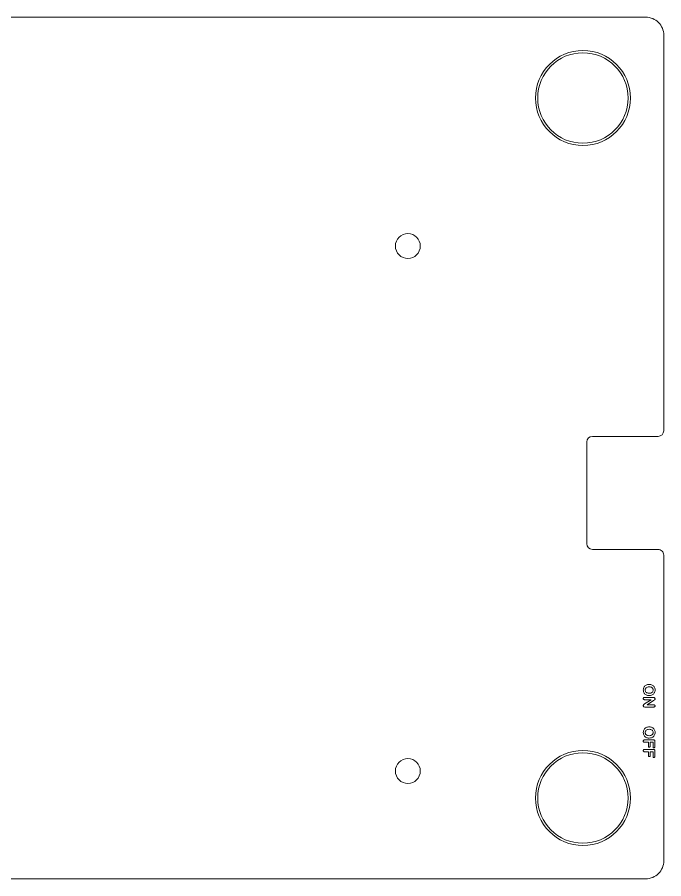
# Model space of a CAD drawing. Header units: millimetres. Extents: x 90 to 318, y -186 to -110.
# Drawn here: x 261.1 to 318.3, y -185.7 to -109.5 of the extents above; entities that cross this region are included whole.
import ezdxf

# ---------------------------------------------------------------- set-up
doc = ezdxf.new("R2010")
doc.units = ezdxf.units.MM
doc.layers.get('0').update_dxf_attribs({"linetype": 'CONTINUOUS', "lineweight": 20})
doc.layers.add('edge', color=6, linetype='CONTINUOUS', lineweight=20)

msp = doc.modelspace()

# ---------------------------------------------------------------- linework, layer by layer
for points in [[(317.083451, -168.552102), (317.154009, -168.563302), (317.219234, -168.581468), (317.281536, -168.607481), (317.336132, -168.639623), (317.383853, -168.677883), (317.425373, -168.722719), (317.459969, -168.773719), (317.48784, -168.831573), (317.507428, -168.892936), (317.519626, -168.961168), (317.523866, -169.037286), (317.519569, -169.115593), (317.50721, -169.185768), (317.487378, -169.248841), (317.460362, -169.305709), (317.42517, -169.358545), (317.383667, -169.404119), (317.335476, -169.443015), (317.279928, -169.475519), (317.200042, -169.506775), (317.109201, -169.526317), (317.00546, -169.53316), (316.928354, -169.529471), (316.85804, -169.518797), (316.793763, -169.501592), (316.732349, -169.476743), (316.677459, -169.445222), (316.62841, -169.406948), (316.585668, -169.361964), (316.550061, -169.31051), (316.521371, -169.251854), (316.501289, -169.189549), (316.488742, -169.119765), (316.484368, -169.041377), (316.484445, -169.040034), (316.48883, -168.963537), (316.501694, -168.893494), (316.522409, -168.830229), (316.551744, -168.770657), (316.587502, -168.719011), (316.629815, -168.674463), (316.678454, -168.636693), (316.73375, -168.605243), (316.79651, -168.580125), (316.862104, -168.562633), (316.932037, -168.551914), (317.006864, -168.548251)], [(316.648499, -169.040034), (316.652858, -169.090497), (316.665729, -169.13758), (316.687212, -169.182061), (316.716856, -169.221356), (316.756262, -169.255679), (316.807013, -169.285193), (316.862386, -169.305733), (316.928344, -169.318895), (317.006864, -169.3236), (317.079459, -169.319361), (317.142401, -169.307339), (317.197069, -169.288307), (317.247414, -169.26068), (317.287466, -169.227175), (317.318579, -169.187557), (317.341215, -169.142364), (317.354994, -169.092628), (317.359734, -169.037286), (317.353935, -168.978689), (317.336959, -168.925728), (317.309071, -168.87822), (317.270647, -168.837618), (317.222586, -168.805372), (317.159272, -168.779244), (317.088959, -168.763408), (317.006864, -168.757811), (316.924041, -168.763398), (316.852686, -168.779244), (316.788364, -168.805778), (316.738564, -168.839633), (316.698703, -168.88195), (316.670908, -168.929148), (316.654224, -168.981513)], [(317.400767, -169.970599), (316.813302, -170.357052), (317.405225, -170.357052), (317.443892, -170.360337), (317.472746, -170.369147), (317.494068, -170.382515), (317.510488, -170.401253), (317.520393, -170.423762), (317.523866, -170.451208), (317.520373, -170.479612), (317.510474, -170.502663), (317.49419, -170.521611), (317.472918, -170.535192), (317.444199, -170.544117), (317.405774, -170.54744), (316.618152, -170.54744), (316.565584, -170.542013), (316.529312, -170.527778), (316.504875, -170.506248), (316.489848, -170.476662), (316.484368, -170.436187), (316.486449, -170.40934), (316.492367, -170.386239), (316.50249, -170.365024), (316.517585, -170.344718), (316.557885, -170.308937), (316.604841, -170.276025), (317.183147, -169.899158), (316.60252, -169.899158), (316.564678, -169.895704), (316.535988, -169.886344), (316.514349, -169.871925), (316.497719, -169.85215), (316.4878, -169.829259), (316.484368, -169.802255), (316.487884, -169.774321), (316.497944, -169.751214), (316.514654, -169.731791), (316.536404, -169.717785), (316.565009, -169.708698), (316.602459, -169.705351), (317.375061, -169.705351), (317.42179, -169.708482), (317.452974, -169.716403), (317.481198, -169.73379), (317.504082, -169.760184), (317.518954, -169.792097), (317.523866, -169.826191), (317.52145, -169.852665), (317.514767, -169.873757), (317.504126, -169.892396), (317.490404, -169.908439), (317.450959, -169.938726)], [(317.083451, -172.310432), (317.154009, -172.321632), (317.219234, -172.339798), (317.281536, -172.365811), (317.336132, -172.397953), (317.383853, -172.436213), (317.425373, -172.481049), (317.459969, -172.532049), (317.48784, -172.589903), (317.507428, -172.651266), (317.519626, -172.719498), (317.523866, -172.795616), (317.519569, -172.873923), (317.50721, -172.944098), (317.487378, -173.007171), (317.460362, -173.064039), (317.42517, -173.116875), (317.383667, -173.162449), (317.335476, -173.201345), (317.279928, -173.233849), (317.200042, -173.265105), (317.109201, -173.284647), (317.00546, -173.29149), (316.928354, -173.287801), (316.85804, -173.277127), (316.793763, -173.259922), (316.732349, -173.235073), (316.677459, -173.203552), (316.62841, -173.165278), (316.585668, -173.120294), (316.550061, -173.06884), (316.521371, -173.010184), (316.501289, -172.947879), (316.488742, -172.878095), (316.484368, -172.799707), (316.484445, -172.798364), (316.48883, -172.721867), (316.501694, -172.651824), (316.522409, -172.588559), (316.551744, -172.528987), (316.587502, -172.477341), (316.629815, -172.432793), (316.678454, -172.395023), (316.73375, -172.363573), (316.79651, -172.338455), (316.862104, -172.320963), (316.932037, -172.310244), (317.006864, -172.306581)], [(316.648499, -172.798364), (316.652858, -172.848827), (316.665729, -172.89591), (316.687212, -172.940391), (316.716856, -172.979686), (316.756262, -173.014009), (316.807013, -173.043523), (316.862386, -173.064063), (316.928344, -173.077225), (317.006864, -173.08193), (317.079459, -173.077691), (317.142401, -173.065669), (317.197069, -173.046637), (317.247414, -173.01901), (317.287466, -172.985505), (317.318579, -172.945887), (317.341215, -172.900694), (317.354994, -172.850958), (317.359734, -172.795616), (317.353935, -172.737019), (317.336959, -172.684058), (317.309071, -172.63655), (317.270647, -172.595948), (317.222586, -172.563702), (317.159272, -172.537574), (317.088959, -172.521738), (317.006864, -172.516141), (316.924041, -172.521728), (316.852686, -172.537574), (316.788364, -172.564108), (316.738564, -172.597963), (316.698703, -172.64028), (316.670908, -172.687478), (316.654224, -172.739843)], [(317.344103, -174.061283), (317.344103, -173.663655), (317.093998, -173.663655), (317.093998, -173.995703), (317.088065, -174.038812), (317.072566, -174.066412), (317.048044, -174.083862), (317.015474, -174.08992), (316.983042, -174.083773), (316.958749, -174.066045), (316.943492, -174.038307), (316.937683, -173.995703), (316.937683, -173.663655), (316.609909, -173.663655), (316.568426, -173.659923), (316.537763, -173.649926), (316.515326, -173.634713), (316.498198, -173.613758), (316.487931, -173.589402), (316.484368, -173.560585), (316.487971, -173.531336), (316.49833, -173.506749), (316.51557, -173.485724), (316.538174, -173.470502), (316.568722, -173.460544), (316.609665, -173.456843), (317.378358, -173.456843), (317.420039, -173.460448), (317.450471, -173.470032), (317.474803, -173.487022), (317.491442, -173.511431), (317.500815, -173.541884), (317.504326, -173.583116), (317.504326, -174.061283), (317.4982, -174.106262), (317.482283, -174.134739), (317.45716, -174.152737), (317.424581, -174.158919), (317.391371, -174.152705), (317.366146, -174.134739), (317.350229, -174.106262)], [(317.344103, -174.906363), (317.344103, -174.508736), (317.093998, -174.508736), (317.093998, -174.840784), (317.088065, -174.883892), (317.072566, -174.911492), (317.048044, -174.928942), (317.015474, -174.935), (316.983042, -174.928853), (316.958749, -174.911126), (316.943492, -174.883387), (316.937683, -174.840784), (316.937683, -174.508736), (316.609909, -174.508736), (316.568426, -174.505003), (316.537763, -174.495006), (316.515326, -174.479793), (316.498198, -174.458838), (316.487931, -174.434482), (316.484368, -174.405665), (316.487971, -174.376417), (316.49833, -174.351829), (316.51557, -174.330805), (316.538174, -174.315583), (316.568722, -174.305625), (316.609665, -174.301923), (317.378358, -174.301923), (317.420039, -174.305529), (317.450471, -174.315112), (317.474803, -174.332102), (317.491442, -174.356511), (317.500815, -174.386965), (317.504326, -174.428196), (317.504326, -174.906363), (317.4982, -174.951342), (317.482283, -174.979819), (317.45716, -174.997817), (317.424581, -175.003999), (317.391371, -174.997785), (317.366146, -174.979819), (317.350229, -174.951342)]]:
    msp.add_lwpolyline(points, close=True)
for centre, radius in [((311.15, -116.68125), 4.2), ((311.15, -116.68125), 4), ((311.15, -178.59375), 4.2), ((311.15, -178.59375), 4)]:
    msp.add_circle(centre, radius)
at = {"layer": 'edge'}
msp.add_lwpolyline([(318.29375, -111.124999, 0.414244855), (316.70625, -109.5375), (91.28125, -109.5375, 0.414226587), (89.69375, -111.124999), (89.69375, -184.149999, 0.414244225), (91.28125, -185.737498), (191.112499, -185.737498, 0.414214828), (191.612498, -185.237499), (191.612499, -177.799999, -0.999999851), (211.6125, -177.799999), (211.612499, -185.237498, 0.41421), (212.112499, -185.737498), (316.70625, -185.737498, 0.414227217), (318.29375, -184.149999), (318.29375, -157.106249, 0.414272), (317.79375, -156.606249), (311.993749, -156.606249, -0.414152828), (311.49375, -156.10625), (311.49375, -147.10625, -0.414156), (311.99375, -146.60625), (317.79375, -146.606249, 0.414156), (318.29375, -146.106249)], format="xyb", close=True, dxfattribs=at)
for centre in [(295.671875, -129.778125), (295.671875, -176.2125)]:
    msp.add_circle(centre, 1.1, dxfattribs=at)

doc.saveas('drawing.dxf')
